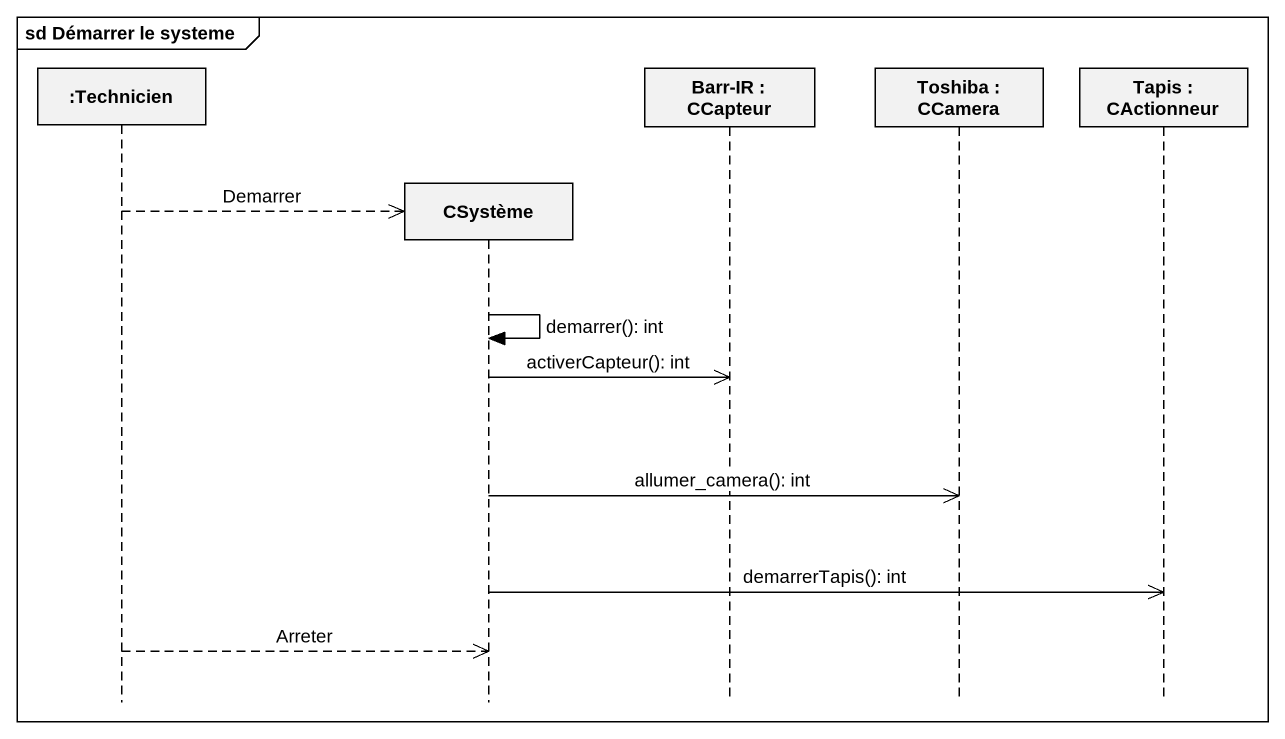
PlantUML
@startuml
mainframe sd Démarrer le systeme
hide footbox
participant ":Technicien" as Technicien
participant CSystème
participant "Barr-IR : CCapteur" as Barr_IR
participant "Toshiba : CCamera" as Toshiba
participant "Tapis : CActionneur" as Tapis

Technicien -->> CSystème ** : Demarrer
CSystème -> CSystème : demarrer(): int
CSystème ->> Barr_IR : activerCapteur(): int
CSystème ->> Toshiba : allumer_camera(): int
CSystème ->> Tapis : demarrerTapis(): int
Technicien -->> CSystème : Arreter
@enduml
